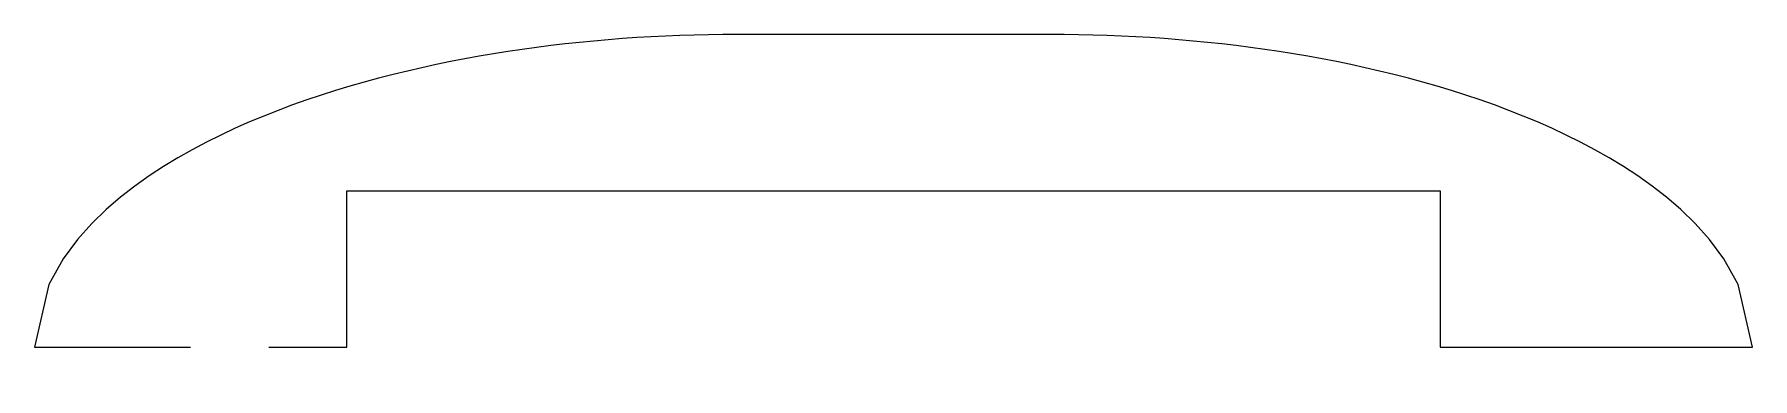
# Model space of a CAD drawing. Extents: x 0 to 550, y -10 to 100.
import ezdxf

# ---------------------------------------------------------------- set-up
doc = ezdxf.new("R2010")
doc.units = 0

msp = doc.modelspace()

# ---------------------------------------------------------------- linework, layer by layer
for p, q in [((197.449, 99.2475), (192.857, 98.9743)), ((202.041, 99.478), (197.449, 99.2475)), ((206.633, 99.6662), (202.041, 99.478)), ((211.224, 99.8124), (206.633, 99.6662)), ((215.816, 99.9167), (211.224, 99.8124)), ((220.408, 99.9792), (215.816, 99.9167)), ((225, 100), (220.408, 99.9792)), ((325, 100), (225, 100)), ((329.592, 99.9792), (325, 100)), ((334.184, 99.9167), (329.592, 99.9792)), ((338.775, 99.8124), (334.184, 99.9167)), ((343.367, 99.6662), (338.775, 99.8124)), ((347.959, 99.478), (343.367, 99.6662)), ((352.551, 99.2475), (347.959, 99.478)), ((357.143, 98.9743), (352.551, 99.2475)), ((146.939, 93.7888), (142.347, 93.0084)), ((151.531, 94.5187), (146.939, 93.7888)), ((156.122, 95.1992), (151.531, 94.5187)), ((160.714, 95.8315), (156.122, 95.1992)), ((165.306, 96.4164), (160.714, 95.8315)), ((169.898, 96.9549), (165.306, 96.4164)), ((174.49, 97.4476), (169.898, 96.9549)), ((179.082, 97.8954), (174.49, 97.4476)), ((183.673, 98.2987), (179.082, 97.8954)), ((188.265, 98.6582), (183.673, 98.2987)), ((192.857, 98.9743), (188.265, 98.6582)), ((361.735, 98.6582), (357.143, 98.9743)), ((366.327, 98.2987), (361.735, 98.6582)), ((370.918, 97.8954), (366.327, 98.2987)), ((375.51, 97.4476), (370.918, 97.8954)), ((380.102, 96.9549), (375.51, 97.4476)), ((384.694, 96.4164), (380.102, 96.9549)), ((389.286, 95.8315), (384.694, 96.4164)), ((393.878, 95.1992), (389.286, 95.8315)), ((398.469, 94.5187), (393.878, 95.1992)), ((403.061, 93.7888), (398.469, 94.5187)), ((407.653, 93.0084), (403.061, 93.7888)), ((119.388, 88.2992), (114.796, 87.1837)), ((123.98, 89.3542), (119.388, 88.2992)), ((128.571, 90.3508), (123.98, 89.3542)), ((133.163, 91.2909), (128.571, 90.3508)), ((137.755, 92.1762), (133.163, 91.2909)), ((142.347, 93.0084), (137.755, 92.1762)), ((412.245, 92.1762), (407.653, 93.0084)), ((416.837, 91.2909), (412.245, 92.1762)), ((421.429, 90.3508), (416.837, 91.2909)), ((426.02, 89.3542), (421.429, 90.3508)), ((430.612, 88.2992), (426.02, 89.3542)), ((435.204, 87.1837), (430.612, 88.2992)), ((101.02, 83.4492), (96.4286, 82.0652)), ((105.612, 84.7615), (101.02, 83.4492)), ((110.204, 86.0053), (105.612, 84.7615)), ((114.796, 87.1837), (110.204, 86.0053)), ((439.796, 86.0053), (435.204, 87.1837)), ((444.388, 84.7615), (439.796, 86.0053)), ((448.98, 83.4492), (444.388, 84.7615)), ((453.571, 82.0652), (448.98, 83.4492)), ((82.6531, 77.4435), (78.0612, 75.7305)), ((87.2449, 79.0668), (82.6531, 77.4435)), ((91.8367, 80.6058), (87.2449, 79.0668)), ((96.4286, 82.0652), (91.8367, 80.6058)), ((458.163, 80.6058), (453.571, 82.0652)), ((462.755, 79.0668), (458.163, 80.6058)), ((467.347, 77.4435), (462.755, 79.0668)), ((471.939, 75.7305), (467.347, 77.4435)), ((68.8775, 72.0093), (64.2857, 69.9854)), ((73.4694, 73.9215), (68.8775, 72.0093)), ((78.0612, 75.7305), (73.4694, 73.9215)), ((476.531, 73.9215), (471.939, 75.7305)), ((481.122, 72.0093), (476.531, 73.9215)), ((485.714, 69.9854), (481.122, 72.0093)), ((59.6939, 67.8399), (55.102, 65.5607)), ((64.2857, 69.9854), (59.6939, 67.8399)), ((490.306, 67.8399), (485.714, 69.9854)), ((494.898, 65.5607), (490.306, 67.8399)), ((45.9184, 60.5404), (41.3265, 57.7591)), ((50.5102, 63.1335), (45.9184, 60.5404)), ((55.102, 65.5607), (50.5102, 63.1335)), ((499.49, 63.1335), (494.898, 65.5607)), ((504.082, 60.5404), (499.49, 63.1335)), ((508.673, 57.7591), (504.082, 60.5404)), ((41.3265, 57.7591), (36.7347, 54.7608)), ((513.265, 54.7608), (508.673, 57.7591)), ((32.1429, 51.5079), (27.551, 47.9483)), ((36.7347, 54.7608), (32.1429, 51.5079)), ((100, 50), (450, 50)), ((100, 0), (100, 50)), ((450, 50), (450, 0)), ((517.857, 51.5079), (513.265, 54.7608)), ((522.449, 47.9483), (517.857, 51.5079)), ((22.9592, 44.0079), (18.3673, 39.5729)), ((27.551, 47.9483), (22.9592, 44.0079)), ((527.041, 44.0079), (522.449, 47.9483)), ((531.633, 39.5729), (527.041, 44.0079)), ((18.3673, 39.5729), (13.7755, 34.4529)), ((536.224, 34.4529), (531.633, 39.5729)), ((13.7755, 34.4529), (9.1837, 28.2784)), ((540.816, 28.2784), (536.224, 34.4529)), ((9.1837, 28.2784), (4.5918, 20.0997)), ((545.408, 20.0997), (540.816, 28.2784)), ((4.5918, 20.0997), (0, 0)), ((550, 0), (545.408, 20.0997)), ((0, 0), (100, 0)), ((450, 0), (550, 0))]:
    msp.add_line(p, q)

# ---------------------------------------------------------------- next in the draw order: wipeouts: each hides what was drawn before it
msp.add_wipeout([(50, -10), (75, -10), (75, 40), (50, 40)])

doc.saveas('drawing.dxf')
